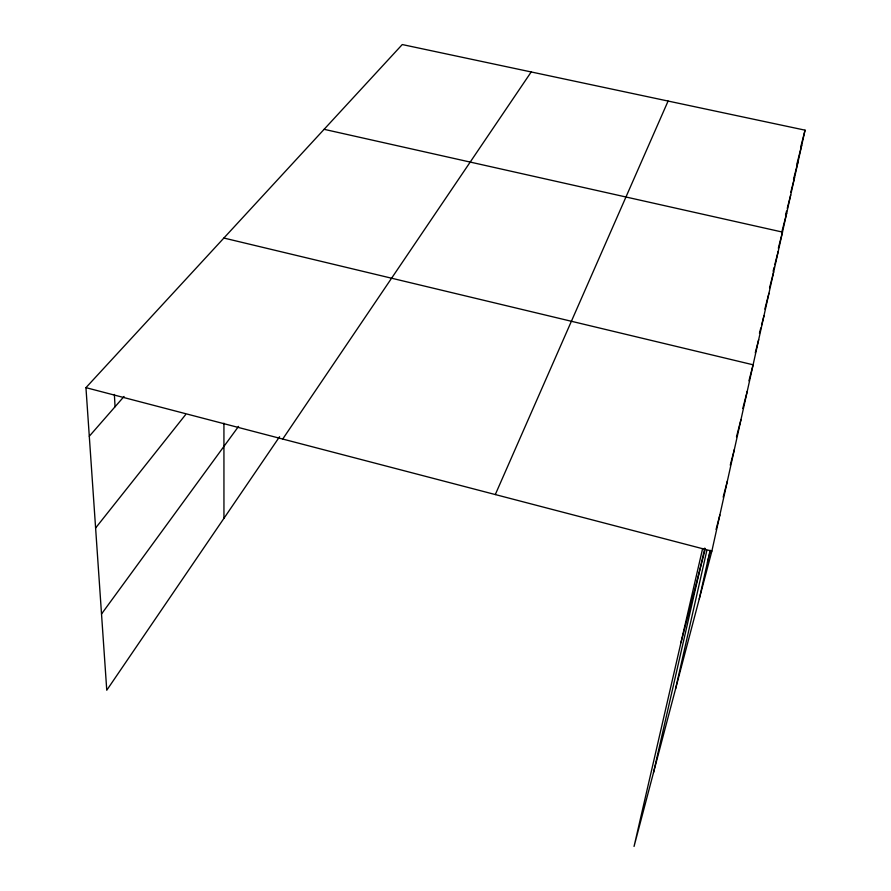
<?xml version="1.0" encoding="UTF-8"?>
<svg xmlns="http://www.w3.org/2000/svg" width="891" height="891" viewBox="0 0 891 891"><rect width="100%" height="100%" fill="white"/><g stroke="black" fill="none" stroke-linecap="round" stroke-linejoin="round"><path stroke-width="1.34" d="M702.631 548.511L634.047 846.45L711.864 551.117L805.052 130.164L402.264 44.55L85.948 387.652L106.764 690.224L279.574 436.713M699.246 599.008L710.105 550.348M675.556 688.932L706.775 550.794M653.482 772.664L704.781 548.076M800.675 147.26L805.052 130.164M796.922 163.966L801.7 145.278M793.513 179.392L798.202 161.082M790.807 192.211L794.549 177.61M785.528 215.132L786.564 211.089M787.254 208.394L790.718 194.917M781.942 231.571L786.697 213.06M778.344 248.21L782.487 232.094L324.112 129.318M773.098 271.287L774.112 267.322M774.791 264.683L778.188 251.496M769.534 287.938L773.678 271.878M764.857 309.099L768.933 293.306M759.444 333.245L760.836 327.899M761.527 325.226L763.943 315.871M755.267 352.825L758.675 339.671M680.947 642.701L705.349 548.733M748.952 380.813L753.107 364.798L223.886 238.042M742.782 408.468L747.226 391.383M736.478 436.868L741 419.538M730.264 465.18L734.384 449.409M723.158 497.167L727.346 481.173M707.443 562.277L710.55 550.46M716.063 529.454L719.861 515.009M495.296 494.561L668.094 101.051M282.725 439.04L531.203 71.959M101.518 613.999L238.565 426.377M95.604 528.007L185.606 414.627M89.289 436.256L124.049 396.462M85.948 387.652L711.864 551.117M114.382 394.457L115.05 406.764M223.931 423.18L223.953 518.306"/></g></svg>
